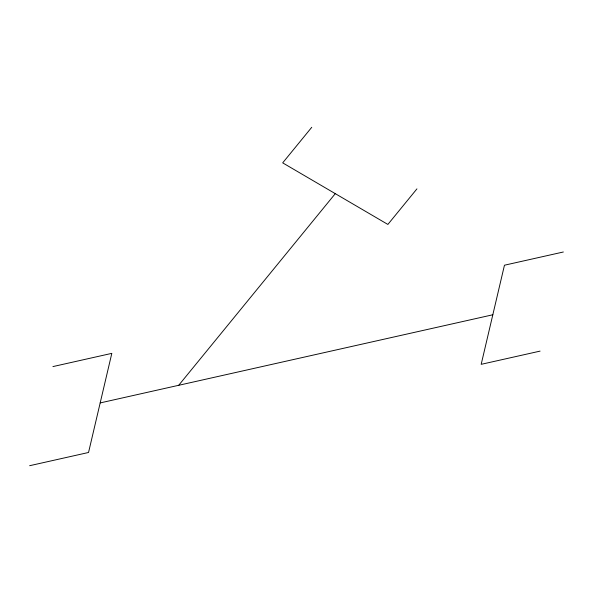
<?xml version="1.0" encoding="UTF-8"?>
<svg xmlns="http://www.w3.org/2000/svg" width="593" height="593" viewBox="0 0 593 593"><rect width="100%" height="100%" fill="white"/><g stroke="black" fill="none" stroke-linecap="round" stroke-linejoin="round"><path stroke-width="0.89" d="M311.748 127.295L282.691 162.86L387.874 224.436L416.931 188.87M178.708 385.294L335.282 193.652M52.918 366.585L111.818 353.361L88.542 452.481L29.65 465.705M563.35 251.995L504.458 265.212L481.182 364.332L540.082 351.115M100.18 402.921L492.82 314.772"/></g></svg>
